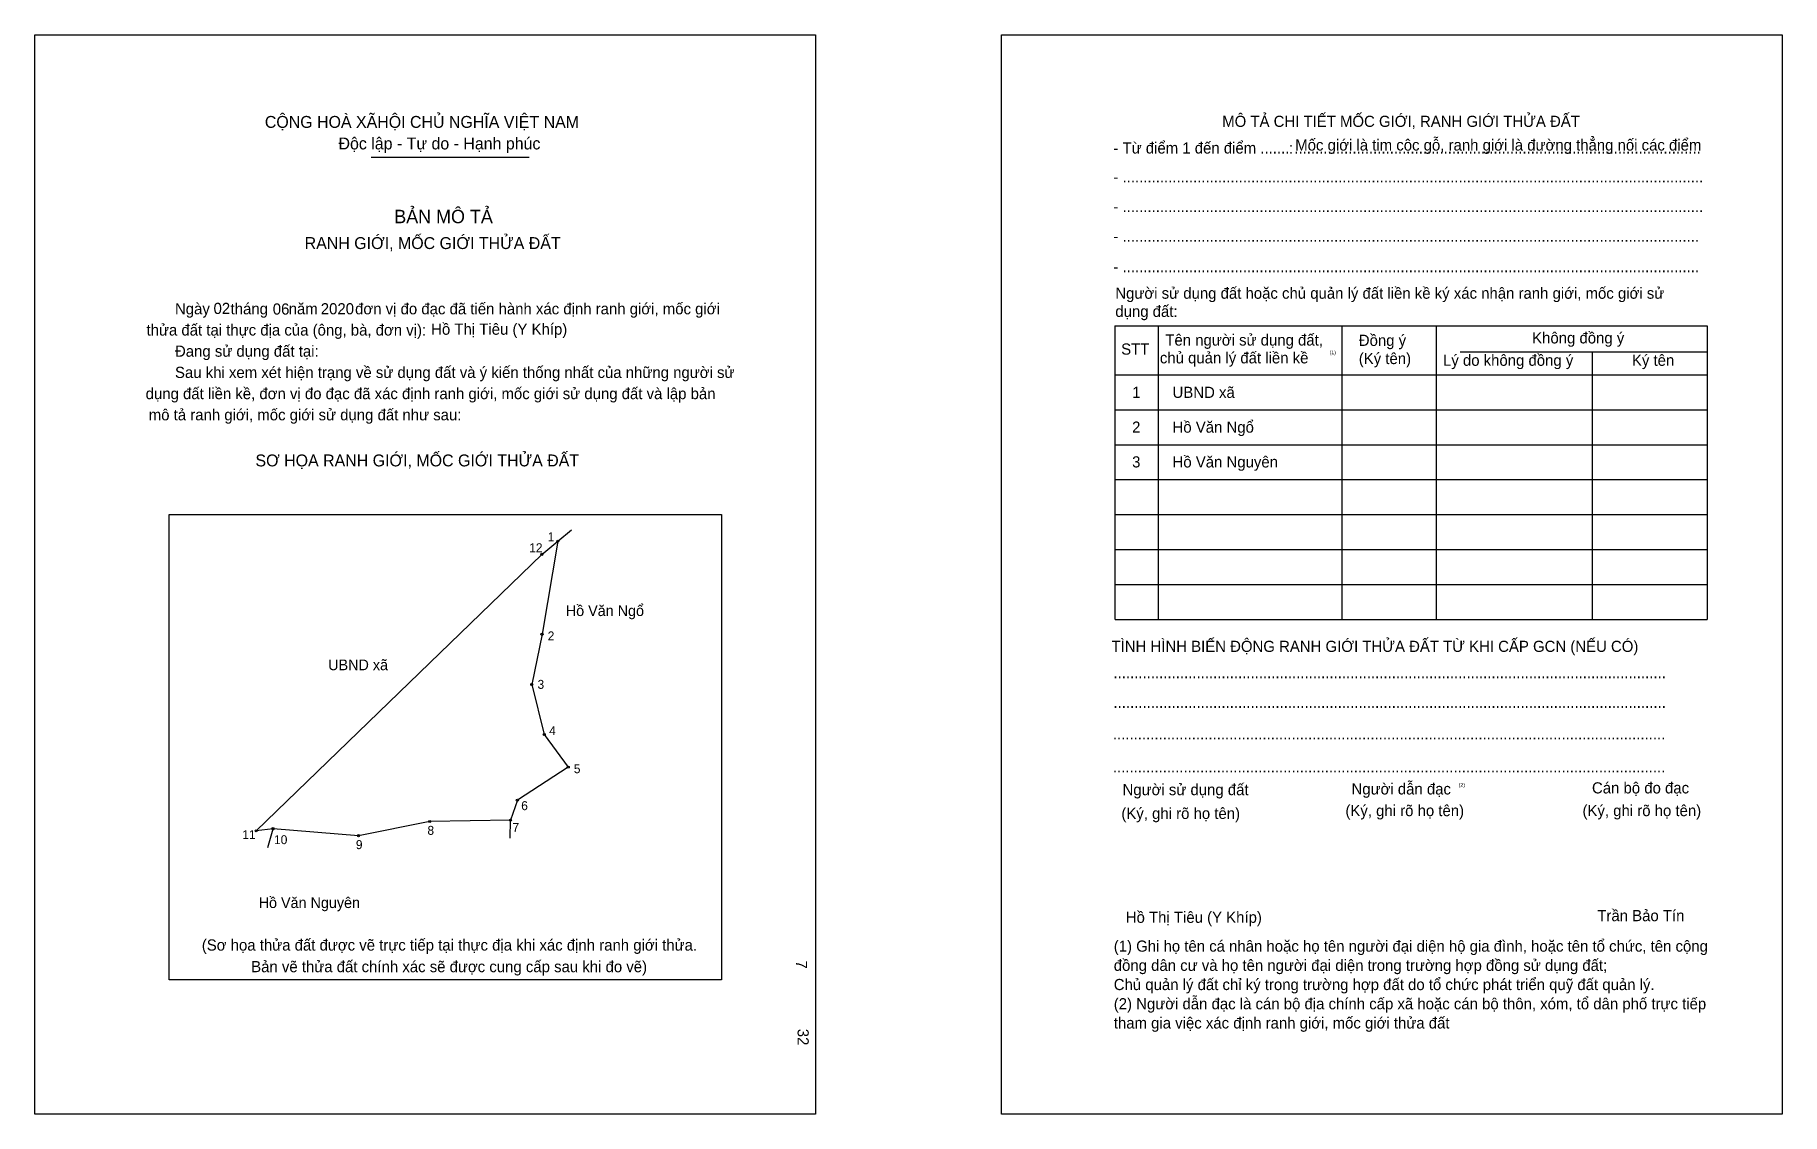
# Model space of a CAD drawing. Extents: x 547416 to 548037, y 1823865 to 1824249.
import ezdxf

# ---------------------------------------------------------------- set-up
doc = ezdxf.new("R2010")
doc.units = 0
for name, color, linetype in [('bmtKhungInTrang1', 7, 'Continuous'), ('bmtKhungInTrang2', 7, 'Continuous'), ('bmtNoiDung', 7, 'Continuous'), ('bmtTemplate', 7, 'Continuous'), ('CanhThua', 7, 'Continuous'), ('MocDinhThua', 7, 'Continuous'), ('RauThua', 7, 'Continuous'), ('SoHieuDinhThua', 7, 'Continuous'), ('TenChuLanCan', 7, 'Continuous')]:
    doc.layers.add(name, color=color, linetype=linetype)

msp = doc.modelspace()

# ---------------------------------------------------------------- linework, layer by layer
at = {"layer": 'bmtKhungInTrang1'}
msp.add_lwpolyline([(547415.71, 1824249.38), (547693.4, 1824249.38), (547693.4, 1823865.3), (547415.71, 1823865.3)], close=True, dxfattribs=at)
at = {"layer": 'bmtKhungInTrang2'}
msp.add_lwpolyline([(547759.62, 1824249.38), (548037.31, 1824249.38), (548037.31, 1823865.3), (547759.62, 1823865.3)], close=True, dxfattribs=at)
at = {"layer": 'bmtTemplate'}
for p, q in [((547535.37, 1824205.85), (547591.53, 1824205.85)), ((547815.32, 1824145.78), (547815.32, 1824041.37)), ((547880.65, 1824145.78), (547880.65, 1824041.37)), ((547914.25, 1824145.91), (547914.25, 1824041.37)), ((548010.72, 1824145.78), (548010.72, 1824041.37)), ((547922.78, 1824136.58), (548010.72, 1824136.58)), ((547800.09, 1824128.38), (548010.72, 1824128.38)), ((547800.09, 1824115.95), (548010.72, 1824115.95)), ((547800.09, 1824103.52), (548010.72, 1824103.52)), ((547800.09, 1824091.09), (548010.72, 1824091.09)), ((547800.09, 1824078.66), (548010.72, 1824078.66)), ((547800.09, 1824066.23), (548010.72, 1824066.23)), ((547800.09, 1824053.8), (548010.72, 1824053.8)), ((547800.09, 1824041.37), (548010.72, 1824041.37))]:
    msp.add_line(p, q, dxfattribs=at)
for points in [[(547799.96, 1824145.78), (548010.72, 1824145.78)], [(547799.96, 1824145.78), (547799.96, 1824041.37)], [(547969.73, 1824136.46), (547969.73, 1824041.37)]]:
    msp.add_lwpolyline(points, dxfattribs=at)
msp.add_lwpolyline([(547463.48, 1823913.13), (547463.48, 1824078.65), (547659.97, 1824078.65), (547659.97, 1823913.13)], close=True, dxfattribs=at)
at = {"layer": 'CanhThua'}
for p, q in [((547596.03, 1824064.49), (547601.72, 1824069.18)), ((547601.72, 1824069.18), (547596.13, 1824036.07)), ((547494.4, 1823966.12), (547596.03, 1824064.49)), ((547596.13, 1824036.07), (547592.46, 1824018.16)), ((547592.46, 1824018.16), (547596.91, 1824000.41)), ((547596.91, 1824000.41), (547605.45, 1823988.78)), ((547605.45, 1823988.78), (547587.34, 1823977.01)), ((547587.34, 1823977.01), (547584.89, 1823969.9)), ((547500.42, 1823966.87), (547494.4, 1823966.12)), ((547530.83, 1823964.37), (547500.42, 1823966.87)), ((547556.15, 1823969.44), (547530.83, 1823964.37)), ((547584.89, 1823969.9), (547556.15, 1823969.44))]:
    msp.add_line(p, q, dxfattribs=at)
at = {"layer": 'MocDinhThua'}
for centre in [(547596.03, 1824064.49), (547601.72, 1824069.18), (547596.13, 1824036.07), (547592.46, 1824018.16), (547596.91, 1824000.41), (547605.45, 1823988.78), (547587.34, 1823977.01), (547494.4, 1823966.12), (547500.42, 1823966.87), (547556.15, 1823969.44), (547584.89, 1823969.9), (547530.83, 1823964.37)]:
    msp.add_circle(centre, 0.382, dxfattribs=at)
at = {"layer": 'RauThua'}
for p, q in [((547601.72, 1824069.18), (547606.61, 1824073.22)), ((547498.54, 1823960.22), (547500.42, 1823966.87)), ((547584.82, 1823963.53), (547584.89, 1823969.9))]:
    msp.add_line(p, q, dxfattribs=at)

# ---------------------------------------------------------------- texts
at = {"layer": 'bmtNoiDung'}
for s, height, p in [('02', 3.973, (547479.25, 1824150.06)), ('06', 3.973, (547500.32, 1824149.84)), ('2020', 3.973, (547517.41, 1824149.93)), ('Hồ Thị Tiêu (Y Khíp)', 3.9732, (547556.67, 1824142.67)), ('1', 3.97, (547806.07, 1824120.18)), ('UBND xã ', 3.973, (547820.45, 1824120.18)), ('2', 3.97, (547806.07, 1824107.81)), ('Hồ Văn Ngổ ', 3.9732, (547820.45, 1824107.81)), ('3', 3.97, (547806.07, 1824095.43)), ('Hồ Văn Nguyên ', 3.9732, (547820.45, 1824095.43)), ('Hồ Thị Tiêu (Y Khíp)', 3.9732, (547803.81, 1823933.36))]:
    msp.add_text(s, height=height, dxfattribs=at).set_placement(p)
for s, height, p in [('7', 3.97, (547686.48, 1823919.97)), ('32', 3.973, (547687.04, 1823895.65))]:
    msp.add_text(s, height=height, rotation=270, dxfattribs=at).set_placement(p)
at = {"layer": 'bmtTemplate'}
for s, height, p in [('CỘNG HOÀ XÃHỘI CHỦ NGHĨA VIỆT NAM', 4.2381, (547497.5, 1824216.3)), ('MÔ TẢ CHI TIẾT MỐC GIỚI, RANH GIỚI THỬA ĐẤT', 3.9717, (547838.13, 1824216.64)), ('Độc lập - Tự do - Hạnh phúc', 4.2381, (547523.71, 1824208.63)), ('- Từ điểm 1 đến điểm .......', 3.9717, (547799.42, 1824207.17)), (':', 3.97, (547861.82, 1824207.17)), ('..................................................................................................', 3.9717, (547863.78, 1824207.17)), ('Mốc giới là tim cộc gỗ, ranh giới là đường thẳng nối các điểm', 3.9717, (547864.11, 1824208.22)), ('- ............................................................................................................................................', 3.97174, (547799.42, 1824196.87)), ('BẢN MÔ TẢ', 4.768, (547543.55, 1824182.37)), ('- ............................................................................................................................................', 3.97174, (547799.42, 1824186.31)), ('RANH GIỚI, MỐC GIỚI THỬA ĐẤT', 4.2381, (547511.67, 1824173.17)), ('- ...........................................................................................................................................', 3.97174, (547799.42, 1824175.74)), ('- ...........................................................................................................................................', 3.97174, (547799.42, 1824164.93)), ('Người sử dụng đất hoặc chủ quản lý đất liền kề ký xác nhận ranh giới, mốc giới sử', 3.9717, (547800.09, 1824155.48)), ('Ngày     tháng     năm         đơn vị đo đạc đã tiến hành xác định ranh giới, mốc giới ', 3.9732, (547465.53, 1824149.93)), ('dụng đất:', 3.972, (547800.09, 1824149.02)), ('thửa đất tại thực địa của (ông, bà, đơn vị):', 3.9732, (547455.4, 1824142.38)), ('Đang sử dụng đất tại:', 3.9732, (547465.53, 1824134.84)), ('STT', 3.972, (547802.17, 1824135.59)), ('Tên người sử dụng đất,', 3.9717, (547817.89, 1824138.82)), ('Đồng ý', 3.972, (547886.72, 1824138.7)), ('Không đồng ý', 3.9717, (547948.4, 1824139.57)), ('chủ quản lý đất liền kề', 3.9717, (547815.94, 1824132.47)), ('(1)', 1.324, (547876.35, 1824135.73)), ('(Ký tên)', 3.972, (547886.72, 1824132.23)), ('Lý do không đồng ý', 3.9717, (547916.68, 1824131.61)), ('Ký tên', 3.972, (547983.9, 1824131.61)), ('Sau khi xem xét hiện trạng về sử dụng đất và ý kiến thống nhất của những người sử ', 3.9732, (547465.53, 1824127.29)), ('dụng đất liền kề, đơn vị đo đạc đã xác định ranh giới, mốc giới sử dụng đất và lập bản', 3.9732, (547455.1, 1824119.74)), ('mô tả ranh giới, mốc giới sử dụng đất như sau:', 3.9732, (547456.2, 1824112.2)), ('SƠ HỌA RANH GIỚI, MỐC GIỚI THỬA ĐẤT', 4.2381, (547494.16, 1824095.81)), ('TÌNH HÌNH BIẾN ĐỘNG RANH GIỚI THỬA ĐẤT TỪ KHI CẤP GCN (NẾU CÓ)', 3.9717, (547798.75, 1824029.78)), ('.....................................................................................................................................', 3.97769, (547799.42, 1824020.43)), ('.....................................................................................................................................', 3.97769, (547799.42, 1824009.86)), ('.....................................................................................................................................', 3.97769, (547799.22, 1823998.68)), ('.....................................................................................................................................', 3.97769, (547799.22, 1823986.87)), ('Người dẫn đạc', 3.9717, (547884.12, 1823979.04)), ('Người sử dụng đất', 3.9717, (547802.66, 1823978.79)), ('(2)', 1.324, (547922.26, 1823981.78)), ('Cán bộ đo đạc', 3.9717, (547969.68, 1823979.41)), ('(Ký, ghi rõ họ tên)', 3.9717, (547802.25, 1823970.34)), ('(Ký, ghi rõ họ tên)', 3.9717, (547881.96, 1823971.33)), ('(Ký, ghi rõ họ tên)', 3.9717, (547966.31, 1823971.33)), ('Trần Bảo Tín', 3.9717, (547971.58, 1823933.95)), ('(Sơ họa thửa đất được vẽ trực tiếp tại thực địa khi xác định ranh giới thửa.', 3.9732, (547475.07, 1823923.48)), ('(1) Ghi họ tên cá nhân hoặc họ tên người đại diện hộ gia đình, hoặc tên tổ chức, tên cộng', 3.9717, (547799.54, 1823923.09)), ('Bản vẽ thửa đất chính xác sẽ được cung cấp sau khi đo vẽ)', 3.9732, (547492.64, 1823915.79)), ('đồng dân cư và họ tên người đại diện trong trường hợp đồng sử dụng đất;', 3.9717, (547799.54, 1823916.26)), ('Chủ quản lý đất chỉ ký trong trường hợp đất do tổ chức phát triển quỹ đất quản lý.', 3.9717, (547799.54, 1823909.42)), ('(2) Người dẫn đạc là cán bộ địa chính cấp xã hoặc cán bộ thôn, xóm, tổ dân phố trực tiếp', 3.9717, (547799.54, 1823902.58)), ('tham gia việc xác định ranh giới, mốc giới thửa đất', 3.9717, (547799.54, 1823895.75))]:
    msp.add_text(s, height=height, dxfattribs=at).set_placement(p)
at = {"layer": 'SoHieuDinhThua'}
for s, height, p in [('1', 3.18, (547598.14, 1824069.18)), ('12', 3.183, (547591.55, 1824065.27)), ('2', 3.18, (547598.14, 1824033.89)), ('3', 3.18, (547594.51, 1824016.64)), ('4', 3.18, (547598.66, 1824000.17)), ('5', 3.18, (547607.43, 1823986.62)), ('6', 3.18, (547588.71, 1823973.46)), ('11', 3.183, (547489.47, 1823963.15)), ('8', 3.18, (547555.35, 1823964.68)), ('7', 3.18, (547585.62, 1823965.73)), ('10', 3.183, (547500.78, 1823961.36)), ('9', 3.18, (547529.88, 1823959.6))]:
    msp.add_text(s, height=height, dxfattribs=at).set_placement(p)
at = {"layer": 'TenChuLanCan'}
for s, height, p in [('Hồ Văn Ngổ', 3.82, (547604.58, 1824042.55)), ('UBND xã', 3.82, (547520.04, 1824023.26)), ('Hồ Văn Nguyên', 3.8198, (547495.3, 1823938.63))]:
    msp.add_text(s, height=height, dxfattribs=at).set_placement(p)

doc.saveas('drawing.dxf')
